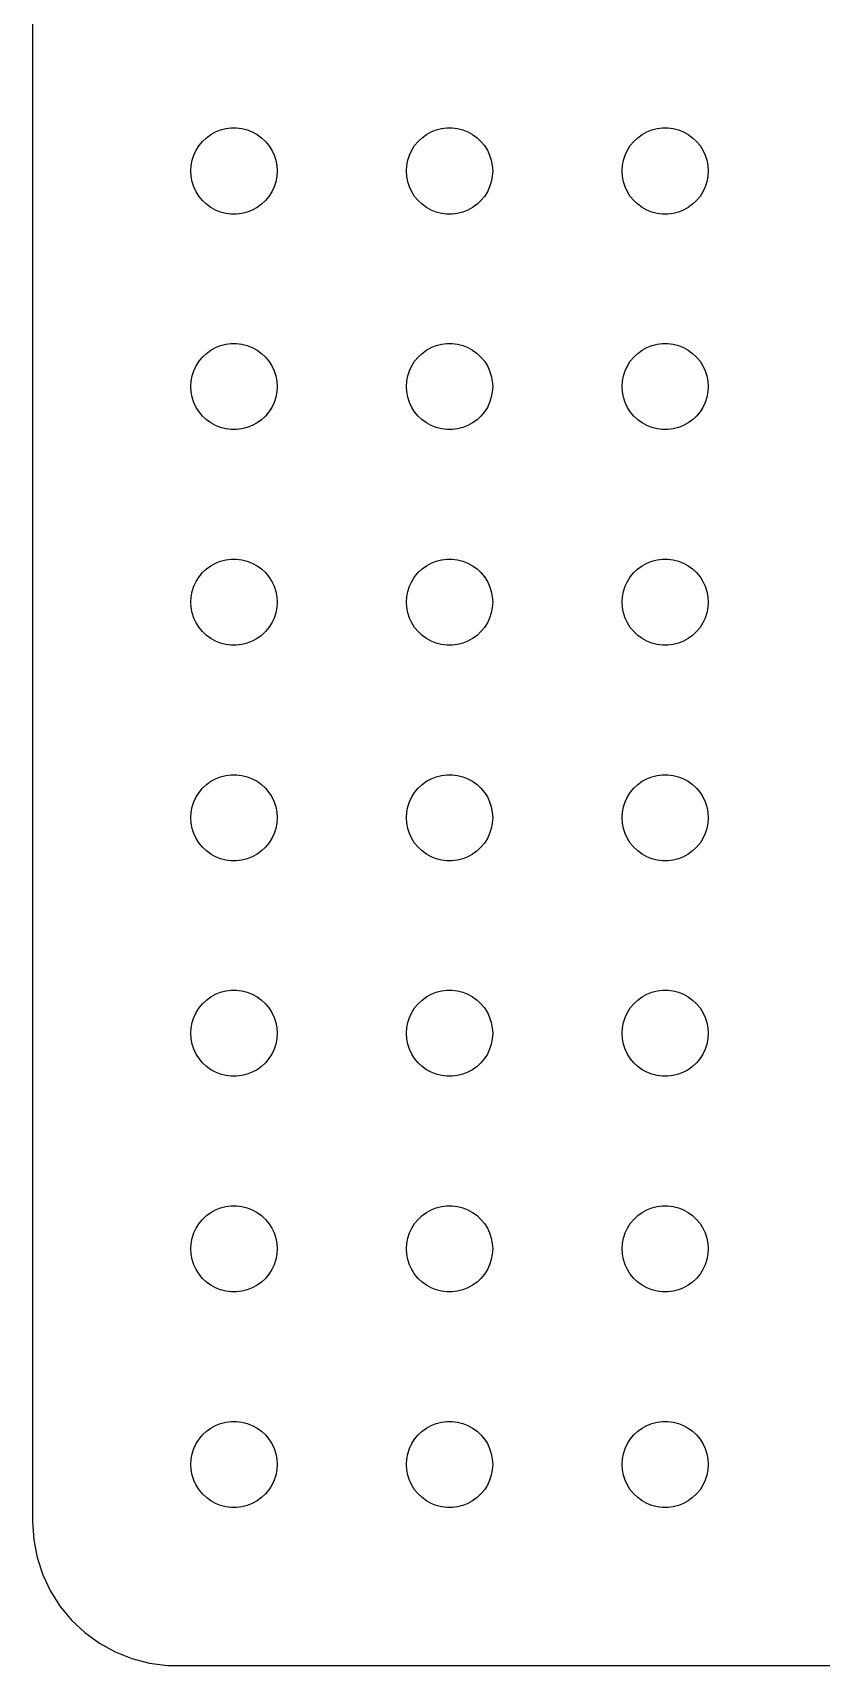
# Model space of a CAD drawing. Header units: metres. Extents: x -60 to 60, y -59 to 59.
# Drawn here: x -59.5 to -32.1, y -59.5 to -2.7 of the extents above; entities that cross this region are included whole.
import ezdxf

# ---------------------------------------------------------------- set-up
doc = ezdxf.new("R2010")
doc.units = ezdxf.units.M

msp = doc.modelspace()

# ---------------------------------------------------------------- linework, layer by layer
for p, q in [((-59.5, 54.5), (-59.5, -54.5)), ((-53.4561, -6.34422), (-53.3037, -6.23351)), ((-53.3037, -6.23351), (-53.1387, -6.14275)), ((-53.1387, -6.14275), (-52.9635, -6.07341)), ((-52.9635, -6.07341), (-52.7811, -6.02657)), ((-52.7811, -6.02657), (-52.5942, -6.00294)), ((-52.5942, -6.00294), (-52.4058, -6.00294)), ((-52.4058, -6.00294), (-52.2189, -6.02657)), ((-52.2189, -6.02657), (-52.0365, -6.07341)), ((-52.0365, -6.07341), (-51.8613, -6.14275)), ((-51.8613, -6.14275), (-51.6963, -6.23351)), ((-51.6963, -6.23351), (-51.5439, -6.34422)), ((-45.9561, -6.34422), (-45.8037, -6.23351)), ((-45.8037, -6.23351), (-45.6387, -6.14275)), ((-45.6387, -6.14275), (-45.4635, -6.07341)), ((-45.4635, -6.07341), (-45.2811, -6.02657)), ((-45.2811, -6.02657), (-45.0942, -6.00294)), ((-45.0942, -6.00294), (-44.9058, -6.00294)), ((-44.9058, -6.00294), (-44.7189, -6.02657)), ((-44.7189, -6.02657), (-44.5365, -6.07341)), ((-44.5365, -6.07341), (-44.3613, -6.14275)), ((-44.3613, -6.14275), (-44.1963, -6.23351)), ((-44.1963, -6.23351), (-44.0439, -6.34422)), ((-38.4561, -6.34422), (-38.3037, -6.23351)), ((-38.3037, -6.23351), (-38.1387, -6.14275)), ((-38.1387, -6.14275), (-37.9635, -6.07341)), ((-37.9635, -6.07341), (-37.7811, -6.02657)), ((-37.7811, -6.02657), (-37.5942, -6.00294)), ((-37.5942, -6.00294), (-37.4058, -6.00294)), ((-37.4058, -6.00294), (-37.2189, -6.02657)), ((-37.2189, -6.02657), (-37.0365, -6.07341)), ((-37.0365, -6.07341), (-36.8613, -6.14275)), ((-36.8613, -6.14275), (-36.6963, -6.23351)), ((-36.6963, -6.23351), (-36.5439, -6.34422)), ((-53.8947, -6.9478), (-53.8145, -6.77736)), ((-53.8145, -6.77736), (-53.7135, -6.61832)), ((-53.7135, -6.61832), (-53.5934, -6.47318)), ((-53.5934, -6.47318), (-53.4561, -6.34422)), ((-51.5439, -6.34422), (-51.4065, -6.47318)), ((-51.4065, -6.47318), (-51.2865, -6.61832)), ((-51.2865, -6.61832), (-51.1855, -6.77736)), ((-51.1855, -6.77736), (-51.1053, -6.9478)), ((-46.3947, -6.9478), (-46.3145, -6.77736)), ((-46.3145, -6.77736), (-46.2135, -6.61832)), ((-46.2135, -6.61832), (-46.0934, -6.47318)), ((-46.0934, -6.47318), (-45.9561, -6.34422)), ((-44.0439, -6.34422), (-43.9065, -6.47318)), ((-43.9065, -6.47318), (-43.7865, -6.61832)), ((-43.7865, -6.61832), (-43.6855, -6.77736)), ((-43.6855, -6.77736), (-43.6053, -6.9478)), ((-38.8947, -6.9478), (-38.8145, -6.77736)), ((-38.8145, -6.77736), (-38.7135, -6.61832)), ((-38.7135, -6.61832), (-38.5934, -6.47318)), ((-38.5934, -6.47318), (-38.4561, -6.34422)), ((-36.5439, -6.34422), (-36.4065, -6.47318)), ((-36.4065, -6.47318), (-36.2865, -6.61832)), ((-36.2865, -6.61832), (-36.1855, -6.77736)), ((-36.1855, -6.77736), (-36.1053, -6.9478)), ((-54, -7.5), (-53.9882, -7.312)), ((-53.9882, -7.312), (-53.9529, -7.12695)), ((-53.9529, -7.12695), (-53.8947, -6.9478)), ((-51.1053, -6.9478), (-51.0471, -7.12695)), ((-51.0471, -7.12695), (-51.0118, -7.312)), ((-51.0118, -7.312), (-51, -7.5)), ((-46.5, -7.5), (-46.4882, -7.312)), ((-46.4882, -7.312), (-46.4529, -7.12695)), ((-46.4529, -7.12695), (-46.3947, -6.9478)), ((-43.6053, -6.9478), (-43.5471, -7.12695)), ((-43.5471, -7.12695), (-43.5118, -7.312)), ((-43.5118, -7.312), (-43.5, -7.5)), ((-39, -7.5), (-38.9882, -7.312)), ((-38.9882, -7.312), (-38.9529, -7.12695)), ((-38.9529, -7.12695), (-38.8947, -6.9478)), ((-36.1053, -6.9478), (-36.0471, -7.12695)), ((-36.0471, -7.12695), (-36.0118, -7.312)), ((-36.0118, -7.312), (-36, -7.5)), ((-53.9882, -7.68799), (-54, -7.5)), ((-53.9529, -7.87303), (-53.9882, -7.68799)), ((-53.8947, -8.05219), (-53.9529, -7.87303)), ((-51.0471, -7.87303), (-51.1053, -8.05219)), ((-51.0118, -7.68799), (-51.0471, -7.87303)), ((-51, -7.5), (-51.0118, -7.68799)), ((-46.4882, -7.68799), (-46.5, -7.5)), ((-46.4529, -7.87303), (-46.4882, -7.68799)), ((-46.3947, -8.05219), (-46.4529, -7.87303)), ((-43.5471, -7.87303), (-43.6053, -8.05219)), ((-43.5118, -7.68799), (-43.5471, -7.87303)), ((-43.5, -7.5), (-43.5118, -7.68799)), ((-38.9882, -7.68799), (-39, -7.5)), ((-38.9529, -7.87303), (-38.9882, -7.68799)), ((-38.8947, -8.05219), (-38.9529, -7.87303)), ((-36.0471, -7.87303), (-36.1053, -8.05219)), ((-36.0118, -7.68799), (-36.0471, -7.87303)), ((-36, -7.5), (-36.0118, -7.68799)), ((-53.8145, -8.22263), (-53.8947, -8.05219)), ((-53.7135, -8.38167), (-53.8145, -8.22263)), ((-53.5934, -8.52681), (-53.7135, -8.38167)), ((-51.2865, -8.38167), (-51.4065, -8.52681)), ((-51.1855, -8.22263), (-51.2865, -8.38167)), ((-51.1053, -8.05219), (-51.1855, -8.22263)), ((-46.3145, -8.22263), (-46.3947, -8.05219)), ((-46.2135, -8.38167), (-46.3145, -8.22263)), ((-46.0934, -8.52681), (-46.2135, -8.38167)), ((-43.7865, -8.38167), (-43.9065, -8.52681)), ((-43.6855, -8.22263), (-43.7865, -8.38167)), ((-43.6053, -8.05219), (-43.6855, -8.22263)), ((-38.8145, -8.22263), (-38.8947, -8.05219)), ((-38.7135, -8.38167), (-38.8145, -8.22263)), ((-38.5934, -8.52681), (-38.7135, -8.38167)), ((-36.2865, -8.38167), (-36.4065, -8.52681)), ((-36.1855, -8.22263), (-36.2865, -8.38167)), ((-36.1053, -8.05219), (-36.1855, -8.22263)), ((-53.4561, -8.65576), (-53.5934, -8.52681)), ((-53.3037, -8.76648), (-53.4561, -8.65576)), ((-53.1387, -8.85724), (-53.3037, -8.76648)), ((-52.9635, -8.92657), (-53.1387, -8.85724)), ((-52.7811, -8.97342), (-52.9635, -8.92657)), ((-52.5942, -8.99704), (-52.7811, -8.97342)), ((-52.4058, -8.99704), (-52.5942, -8.99704)), ((-52.2189, -8.97342), (-52.4058, -8.99704)), ((-52.0365, -8.92657), (-52.2189, -8.97342)), ((-51.8613, -8.85724), (-52.0365, -8.92657)), ((-51.6963, -8.76648), (-51.8613, -8.85724)), ((-51.5439, -8.65576), (-51.6963, -8.76648)), ((-51.4065, -8.52681), (-51.5439, -8.65576)), ((-45.9561, -8.65576), (-46.0934, -8.52681)), ((-45.8037, -8.76648), (-45.9561, -8.65576)), ((-45.6387, -8.85724), (-45.8037, -8.76648)), ((-45.4635, -8.92657), (-45.6387, -8.85724)), ((-45.2811, -8.97342), (-45.4635, -8.92657)), ((-45.0942, -8.99704), (-45.2811, -8.97342)), ((-44.9058, -8.99704), (-45.0942, -8.99704)), ((-44.7189, -8.97342), (-44.9058, -8.99704)), ((-44.5365, -8.92657), (-44.7189, -8.97342)), ((-44.3613, -8.85724), (-44.5365, -8.92657)), ((-44.1963, -8.76648), (-44.3613, -8.85724)), ((-44.0439, -8.65576), (-44.1963, -8.76648)), ((-43.9065, -8.52681), (-44.0439, -8.65576)), ((-38.4561, -8.65576), (-38.5934, -8.52681)), ((-38.3037, -8.76648), (-38.4561, -8.65576)), ((-38.1387, -8.85724), (-38.3037, -8.76648)), ((-37.9635, -8.92657), (-38.1387, -8.85724)), ((-37.7811, -8.97342), (-37.9635, -8.92657)), ((-37.5942, -8.99704), (-37.7811, -8.97342)), ((-37.4058, -8.99704), (-37.5942, -8.99704)), ((-37.2189, -8.97342), (-37.4058, -8.99704)), ((-37.0365, -8.92657), (-37.2189, -8.97342)), ((-36.8613, -8.85724), (-37.0365, -8.92657)), ((-36.6963, -8.76648), (-36.8613, -8.85724)), ((-36.5439, -8.65576), (-36.6963, -8.76648)), ((-36.4065, -8.52681), (-36.5439, -8.65576)), ((-53.1387, -13.6427), (-52.9635, -13.5734)), ((-52.9635, -13.5734), (-52.7811, -13.5266)), ((-52.7811, -13.5266), (-52.5942, -13.5029)), ((-52.5942, -13.5029), (-52.4058, -13.5029)), ((-52.4058, -13.5029), (-52.2189, -13.5266)), ((-52.2189, -13.5266), (-52.0365, -13.5734)), ((-52.0365, -13.5734), (-51.8613, -13.6427)), ((-45.6387, -13.6427), (-45.4635, -13.5734)), ((-45.4635, -13.5734), (-45.2811, -13.5266)), ((-45.2811, -13.5266), (-45.0942, -13.5029)), ((-45.0942, -13.5029), (-44.9058, -13.5029)), ((-44.9058, -13.5029), (-44.7189, -13.5266)), ((-44.7189, -13.5266), (-44.5365, -13.5734)), ((-44.5365, -13.5734), (-44.3613, -13.6427)), ((-38.1387, -13.6427), (-37.9635, -13.5734)), ((-37.9635, -13.5734), (-37.7811, -13.5266)), ((-37.7811, -13.5266), (-37.5942, -13.5029)), ((-37.5942, -13.5029), (-37.4058, -13.5029)), ((-37.4058, -13.5029), (-37.2189, -13.5266)), ((-37.2189, -13.5266), (-37.0365, -13.5734)), ((-37.0365, -13.5734), (-36.8613, -13.6427)), ((-53.8145, -14.2774), (-53.7135, -14.1183)), ((-53.7135, -14.1183), (-53.5934, -13.9732)), ((-53.5934, -13.9732), (-53.4561, -13.8442)), ((-53.4561, -13.8442), (-53.3037, -13.7335)), ((-53.3037, -13.7335), (-53.1387, -13.6427)), ((-51.8613, -13.6427), (-51.6963, -13.7335)), ((-51.6963, -13.7335), (-51.5439, -13.8442)), ((-51.5439, -13.8442), (-51.4065, -13.9732)), ((-51.4065, -13.9732), (-51.2865, -14.1183)), ((-51.2865, -14.1183), (-51.1855, -14.2774)), ((-46.3145, -14.2774), (-46.2135, -14.1183)), ((-46.2135, -14.1183), (-46.0934, -13.9732)), ((-46.0934, -13.9732), (-45.9561, -13.8442)), ((-45.9561, -13.8442), (-45.8037, -13.7335)), ((-45.8037, -13.7335), (-45.6387, -13.6427)), ((-44.3613, -13.6427), (-44.1963, -13.7335)), ((-44.1963, -13.7335), (-44.0439, -13.8442)), ((-44.0439, -13.8442), (-43.9065, -13.9732)), ((-43.9065, -13.9732), (-43.7865, -14.1183)), ((-43.7865, -14.1183), (-43.6855, -14.2774)), ((-38.8145, -14.2774), (-38.7135, -14.1183)), ((-38.7135, -14.1183), (-38.5934, -13.9732)), ((-38.5934, -13.9732), (-38.4561, -13.8442)), ((-38.4561, -13.8442), (-38.3037, -13.7335)), ((-38.3037, -13.7335), (-38.1387, -13.6427)), ((-36.8613, -13.6427), (-36.6963, -13.7335)), ((-36.6963, -13.7335), (-36.5439, -13.8442)), ((-36.5439, -13.8442), (-36.4065, -13.9732)), ((-36.4065, -13.9732), (-36.2865, -14.1183)), ((-36.2865, -14.1183), (-36.1855, -14.2774)), ((-53.9882, -14.812), (-53.9529, -14.627)), ((-53.9529, -14.627), (-53.8947, -14.4478)), ((-53.8947, -14.4478), (-53.8145, -14.2774)), ((-51.1855, -14.2774), (-51.1053, -14.4478)), ((-51.1053, -14.4478), (-51.0471, -14.627)), ((-51.0471, -14.627), (-51.0118, -14.812)), ((-46.4882, -14.812), (-46.4529, -14.627)), ((-46.4529, -14.627), (-46.3947, -14.4478)), ((-46.3947, -14.4478), (-46.3145, -14.2774)), ((-43.6855, -14.2774), (-43.6053, -14.4478)), ((-43.6053, -14.4478), (-43.5471, -14.627)), ((-43.5471, -14.627), (-43.5118, -14.812)), ((-38.9882, -14.812), (-38.9529, -14.627)), ((-38.9529, -14.627), (-38.8947, -14.4478)), ((-38.8947, -14.4478), (-38.8145, -14.2774)), ((-36.1855, -14.2774), (-36.1053, -14.4478)), ((-36.1053, -14.4478), (-36.0471, -14.627)), ((-36.0471, -14.627), (-36.0118, -14.812)), ((-54, -15), (-53.9882, -14.812)), ((-53.9882, -15.188), (-54, -15)), ((-53.9529, -15.373), (-53.9882, -15.188)), ((-51.0118, -15.188), (-51.0471, -15.373)), ((-51.0118, -14.812), (-51, -15)), ((-51, -15), (-51.0118, -15.188)), ((-46.5, -15), (-46.4882, -14.812)), ((-46.4882, -15.188), (-46.5, -15)), ((-46.4529, -15.373), (-46.4882, -15.188)), ((-43.5118, -15.188), (-43.5471, -15.373)), ((-43.5118, -14.812), (-43.5, -15)), ((-43.5, -15), (-43.5118, -15.188)), ((-39, -15), (-38.9882, -14.812)), ((-38.9882, -15.188), (-39, -15)), ((-38.9529, -15.373), (-38.9882, -15.188)), ((-36.0118, -15.188), (-36.0471, -15.373)), ((-36.0118, -14.812), (-36, -15)), ((-36, -15), (-36.0118, -15.188)), ((-53.8947, -15.5522), (-53.9529, -15.373)), ((-53.8145, -15.7226), (-53.8947, -15.5522)), ((-53.7135, -15.8817), (-53.8145, -15.7226)), ((-53.5934, -16.0268), (-53.7135, -15.8817)), ((-51.2865, -15.8817), (-51.4065, -16.0268)), ((-51.1855, -15.7226), (-51.2865, -15.8817)), ((-51.1053, -15.5522), (-51.1855, -15.7226)), ((-51.0471, -15.373), (-51.1053, -15.5522)), ((-46.3947, -15.5522), (-46.4529, -15.373)), ((-46.3145, -15.7226), (-46.3947, -15.5522)), ((-46.2135, -15.8817), (-46.3145, -15.7226)), ((-46.0934, -16.0268), (-46.2135, -15.8817)), ((-43.7865, -15.8817), (-43.9065, -16.0268)), ((-43.6855, -15.7226), (-43.7865, -15.8817)), ((-43.6053, -15.5522), (-43.6855, -15.7226)), ((-43.5471, -15.373), (-43.6053, -15.5522)), ((-38.8947, -15.5522), (-38.9529, -15.373)), ((-38.8145, -15.7226), (-38.8947, -15.5522)), ((-38.7135, -15.8817), (-38.8145, -15.7226)), ((-38.5934, -16.0268), (-38.7135, -15.8817)), ((-36.2865, -15.8817), (-36.4065, -16.0268)), ((-36.1855, -15.7226), (-36.2865, -15.8817)), ((-36.1053, -15.5522), (-36.1855, -15.7226)), ((-36.0471, -15.373), (-36.1053, -15.5522)), ((-53.4561, -16.1558), (-53.5934, -16.0268)), ((-53.3037, -16.2665), (-53.4561, -16.1558)), ((-53.1387, -16.3572), (-53.3037, -16.2665)), ((-52.9635, -16.4266), (-53.1387, -16.3572)), ((-52.7811, -16.4734), (-52.9635, -16.4266)), ((-52.0365, -16.4266), (-52.2189, -16.4734)), ((-51.8613, -16.3572), (-52.0365, -16.4266)), ((-51.6963, -16.2665), (-51.8613, -16.3572)), ((-51.5439, -16.1558), (-51.6963, -16.2665)), ((-51.4065, -16.0268), (-51.5439, -16.1558)), ((-45.9561, -16.1558), (-46.0934, -16.0268)), ((-45.8037, -16.2665), (-45.9561, -16.1558)), ((-45.6387, -16.3572), (-45.8037, -16.2665)), ((-45.4635, -16.4266), (-45.6387, -16.3572)), ((-45.2811, -16.4734), (-45.4635, -16.4266)), ((-44.5365, -16.4266), (-44.7189, -16.4734)), ((-44.3613, -16.3572), (-44.5365, -16.4266)), ((-44.1963, -16.2665), (-44.3613, -16.3572)), ((-44.0439, -16.1558), (-44.1963, -16.2665)), ((-43.9065, -16.0268), (-44.0439, -16.1558)), ((-38.4561, -16.1558), (-38.5934, -16.0268)), ((-38.3037, -16.2665), (-38.4561, -16.1558)), ((-38.1387, -16.3572), (-38.3037, -16.2665)), ((-37.9635, -16.4266), (-38.1387, -16.3572)), ((-37.7811, -16.4734), (-37.9635, -16.4266)), ((-37.0365, -16.4266), (-37.2189, -16.4734)), ((-36.8613, -16.3572), (-37.0365, -16.4266)), ((-36.6963, -16.2665), (-36.8613, -16.3572)), ((-36.5439, -16.1558), (-36.6963, -16.2665)), ((-36.4065, -16.0268), (-36.5439, -16.1558)), ((-52.5942, -16.497), (-52.7811, -16.4734)), ((-52.4058, -16.497), (-52.5942, -16.497)), ((-52.2189, -16.4734), (-52.4058, -16.497)), ((-45.0942, -16.497), (-45.2811, -16.4734)), ((-44.9058, -16.497), (-45.0942, -16.497)), ((-44.7189, -16.4734), (-44.9058, -16.497)), ((-37.5942, -16.497), (-37.7811, -16.4734)), ((-37.4058, -16.497), (-37.5942, -16.497)), ((-37.2189, -16.4734), (-37.4058, -16.497)), ((-52.7811, -21.0266), (-52.5942, -21.003)), ((-52.5942, -21.003), (-52.4058, -21.003)), ((-52.4058, -21.003), (-52.2189, -21.0266)), ((-45.2811, -21.0266), (-45.0942, -21.003)), ((-45.0942, -21.003), (-44.9058, -21.003)), ((-44.9058, -21.003), (-44.7189, -21.0266)), ((-37.7811, -21.0266), (-37.5942, -21.003)), ((-37.5942, -21.003), (-37.4058, -21.003)), ((-37.4058, -21.003), (-37.2189, -21.0266)), ((-53.7135, -21.6183), (-53.5934, -21.4732)), ((-53.5934, -21.4732), (-53.4561, -21.3442)), ((-53.4561, -21.3442), (-53.3037, -21.2335)), ((-53.3037, -21.2335), (-53.1387, -21.1427)), ((-53.1387, -21.1427), (-52.9635, -21.0734)), ((-52.9635, -21.0734), (-52.7811, -21.0266)), ((-52.2189, -21.0266), (-52.0365, -21.0734)), ((-52.0365, -21.0734), (-51.8613, -21.1427)), ((-51.8613, -21.1427), (-51.6963, -21.2335)), ((-51.6963, -21.2335), (-51.5439, -21.3442)), ((-51.5439, -21.3442), (-51.4065, -21.4732)), ((-51.4065, -21.4732), (-51.2865, -21.6183)), ((-46.2135, -21.6183), (-46.0934, -21.4732)), ((-46.0934, -21.4732), (-45.9561, -21.3442)), ((-45.9561, -21.3442), (-45.8037, -21.2335)), ((-45.8037, -21.2335), (-45.6387, -21.1427)), ((-45.6387, -21.1427), (-45.4635, -21.0734)), ((-45.4635, -21.0734), (-45.2811, -21.0266)), ((-44.7189, -21.0266), (-44.5365, -21.0734)), ((-44.5365, -21.0734), (-44.3613, -21.1427)), ((-44.3613, -21.1427), (-44.1963, -21.2335)), ((-44.1963, -21.2335), (-44.0439, -21.3442)), ((-44.0439, -21.3442), (-43.9065, -21.4732)), ((-43.9065, -21.4732), (-43.7865, -21.6183)), ((-38.7135, -21.6183), (-38.5934, -21.4732)), ((-38.5934, -21.4732), (-38.4561, -21.3442)), ((-38.4561, -21.3442), (-38.3037, -21.2335)), ((-38.3037, -21.2335), (-38.1387, -21.1427)), ((-38.1387, -21.1427), (-37.9635, -21.0734)), ((-37.9635, -21.0734), (-37.7811, -21.0266)), ((-37.2189, -21.0266), (-37.0365, -21.0734)), ((-37.0365, -21.0734), (-36.8613, -21.1427)), ((-36.8613, -21.1427), (-36.6963, -21.2335)), ((-36.6963, -21.2335), (-36.5439, -21.3442)), ((-36.5439, -21.3442), (-36.4065, -21.4732)), ((-36.4065, -21.4732), (-36.2865, -21.6183)), ((-53.9882, -22.312), (-53.9529, -22.127)), ((-53.9529, -22.127), (-53.8947, -21.9478)), ((-53.8947, -21.9478), (-53.8145, -21.7774)), ((-53.8145, -21.7774), (-53.7135, -21.6183)), ((-51.2865, -21.6183), (-51.1855, -21.7774)), ((-51.1855, -21.7774), (-51.1053, -21.9478)), ((-51.1053, -21.9478), (-51.0471, -22.127)), ((-51.0471, -22.127), (-51.0118, -22.312)), ((-46.4882, -22.312), (-46.4529, -22.127)), ((-46.4529, -22.127), (-46.3947, -21.9478)), ((-46.3947, -21.9478), (-46.3145, -21.7774)), ((-46.3145, -21.7774), (-46.2135, -21.6183)), ((-43.7865, -21.6183), (-43.6855, -21.7774)), ((-43.6855, -21.7774), (-43.6053, -21.9478)), ((-43.6053, -21.9478), (-43.5471, -22.127)), ((-43.5471, -22.127), (-43.5118, -22.312)), ((-38.9882, -22.312), (-38.9529, -22.127)), ((-38.9529, -22.127), (-38.8947, -21.9478)), ((-38.8947, -21.9478), (-38.8145, -21.7774)), ((-38.8145, -21.7774), (-38.7135, -21.6183)), ((-36.2865, -21.6183), (-36.1855, -21.7774)), ((-36.1855, -21.7774), (-36.1053, -21.9478)), ((-36.1053, -21.9478), (-36.0471, -22.127)), ((-36.0471, -22.127), (-36.0118, -22.312)), ((-54, -22.5), (-53.9882, -22.312)), ((-53.9882, -22.688), (-54, -22.5)), ((-53.9529, -22.873), (-53.9882, -22.688)), ((-51.0118, -22.688), (-51.0471, -22.873)), ((-51.0118, -22.312), (-51, -22.5)), ((-51, -22.5), (-51.0118, -22.688)), ((-46.5, -22.5), (-46.4882, -22.312)), ((-46.4882, -22.688), (-46.5, -22.5)), ((-46.4529, -22.873), (-46.4882, -22.688)), ((-43.5118, -22.688), (-43.5471, -22.873)), ((-43.5118, -22.312), (-43.5, -22.5)), ((-43.5, -22.5), (-43.5118, -22.688)), ((-39, -22.5), (-38.9882, -22.312)), ((-38.9882, -22.688), (-39, -22.5)), ((-38.9529, -22.873), (-38.9882, -22.688)), ((-36.0118, -22.688), (-36.0471, -22.873)), ((-36.0118, -22.312), (-36, -22.5)), ((-36, -22.5), (-36.0118, -22.688)), ((-53.8947, -23.0522), (-53.9529, -22.873)), ((-53.8145, -23.2226), (-53.8947, -23.0522)), ((-53.7135, -23.3817), (-53.8145, -23.2226)), ((-51.1855, -23.2226), (-51.2865, -23.3817)), ((-51.1053, -23.0522), (-51.1855, -23.2226)), ((-51.0471, -22.873), (-51.1053, -23.0522)), ((-46.3947, -23.0522), (-46.4529, -22.873)), ((-46.3145, -23.2226), (-46.3947, -23.0522)), ((-46.2135, -23.3817), (-46.3145, -23.2226)), ((-43.6855, -23.2226), (-43.7865, -23.3817)), ((-43.6053, -23.0522), (-43.6855, -23.2226)), ((-43.5471, -22.873), (-43.6053, -23.0522)), ((-38.8947, -23.0522), (-38.9529, -22.873)), ((-38.8145, -23.2226), (-38.8947, -23.0522)), ((-38.7135, -23.3817), (-38.8145, -23.2226)), ((-36.1855, -23.2226), (-36.2865, -23.3817)), ((-36.1053, -23.0522), (-36.1855, -23.2226)), ((-36.0471, -22.873), (-36.1053, -23.0522)), ((-53.5934, -23.5268), (-53.7135, -23.3817)), ((-53.4561, -23.6558), (-53.5934, -23.5268)), ((-53.3037, -23.7665), (-53.4561, -23.6558)), ((-53.1387, -23.8572), (-53.3037, -23.7665)), ((-52.9635, -23.9266), (-53.1387, -23.8572)), ((-51.8613, -23.8572), (-52.0365, -23.9266)), ((-51.6963, -23.7665), (-51.8613, -23.8572)), ((-51.5439, -23.6558), (-51.6963, -23.7665)), ((-51.4065, -23.5268), (-51.5439, -23.6558)), ((-51.2865, -23.3817), (-51.4065, -23.5268)), ((-46.0934, -23.5268), (-46.2135, -23.3817)), ((-45.9561, -23.6558), (-46.0934, -23.5268)), ((-45.8037, -23.7665), (-45.9561, -23.6558)), ((-45.6387, -23.8572), (-45.8037, -23.7665)), ((-45.4635, -23.9266), (-45.6387, -23.8572)), ((-44.3613, -23.8572), (-44.5365, -23.9266)), ((-44.1963, -23.7665), (-44.3613, -23.8572)), ((-44.0439, -23.6558), (-44.1963, -23.7665)), ((-43.9065, -23.5268), (-44.0439, -23.6558)), ((-43.7865, -23.3817), (-43.9065, -23.5268)), ((-38.5934, -23.5268), (-38.7135, -23.3817)), ((-38.4561, -23.6558), (-38.5934, -23.5268)), ((-38.3037, -23.7665), (-38.4561, -23.6558)), ((-38.1387, -23.8572), (-38.3037, -23.7665)), ((-37.9635, -23.9266), (-38.1387, -23.8572)), ((-36.8613, -23.8572), (-37.0365, -23.9266)), ((-36.6963, -23.7665), (-36.8613, -23.8572)), ((-36.5439, -23.6558), (-36.6963, -23.7665)), ((-36.4065, -23.5268), (-36.5439, -23.6558)), ((-36.2865, -23.3817), (-36.4065, -23.5268)), ((-52.7811, -23.9734), (-52.9635, -23.9266)), ((-52.5942, -23.997), (-52.7811, -23.9734)), ((-52.4058, -23.997), (-52.5942, -23.997)), ((-52.2189, -23.9734), (-52.4058, -23.997)), ((-52.0365, -23.9266), (-52.2189, -23.9734)), ((-45.2811, -23.9734), (-45.4635, -23.9266)), ((-45.0942, -23.997), (-45.2811, -23.9734)), ((-44.9058, -23.997), (-45.0942, -23.997)), ((-44.7189, -23.9734), (-44.9058, -23.997)), ((-44.5365, -23.9266), (-44.7189, -23.9734)), ((-37.7811, -23.9734), (-37.9635, -23.9266)), ((-37.5942, -23.997), (-37.7811, -23.9734)), ((-37.4058, -23.997), (-37.5942, -23.997)), ((-37.2189, -23.9734), (-37.4058, -23.997)), ((-37.0365, -23.9266), (-37.2189, -23.9734)), ((-53.5934, -28.9732), (-53.4561, -28.8442)), ((-53.4561, -28.8442), (-53.3037, -28.7335)), ((-53.3037, -28.7335), (-53.1387, -28.6427)), ((-53.1387, -28.6427), (-52.9635, -28.5734)), ((-52.9635, -28.5734), (-52.7811, -28.5266)), ((-52.7811, -28.5266), (-52.5942, -28.503)), ((-52.5942, -28.503), (-52.4058, -28.503)), ((-52.4058, -28.503), (-52.2189, -28.5266)), ((-52.2189, -28.5266), (-52.0365, -28.5734)), ((-52.0365, -28.5734), (-51.8613, -28.6427)), ((-51.8613, -28.6427), (-51.6963, -28.7335)), ((-51.6963, -28.7335), (-51.5439, -28.8442)), ((-51.5439, -28.8442), (-51.4065, -28.9732)), ((-46.0934, -28.9732), (-45.9561, -28.8442)), ((-45.9561, -28.8442), (-45.8037, -28.7335)), ((-45.8037, -28.7335), (-45.6387, -28.6427)), ((-45.6387, -28.6427), (-45.4635, -28.5734)), ((-45.4635, -28.5734), (-45.2811, -28.5266)), ((-45.2811, -28.5266), (-45.0942, -28.503)), ((-45.0942, -28.503), (-44.9058, -28.503)), ((-44.9058, -28.503), (-44.7189, -28.5266)), ((-44.7189, -28.5266), (-44.5365, -28.5734)), ((-44.5365, -28.5734), (-44.3613, -28.6427)), ((-44.3613, -28.6427), (-44.1963, -28.7335)), ((-44.1963, -28.7335), (-44.0439, -28.8442)), ((-44.0439, -28.8442), (-43.9065, -28.9732)), ((-38.5934, -28.9732), (-38.4561, -28.8442)), ((-38.4561, -28.8442), (-38.3037, -28.7335)), ((-38.3037, -28.7335), (-38.1387, -28.6427)), ((-38.1387, -28.6427), (-37.9635, -28.5734)), ((-37.9635, -28.5734), (-37.7811, -28.5266)), ((-37.7811, -28.5266), (-37.5942, -28.503)), ((-37.5942, -28.503), (-37.4058, -28.503)), ((-37.4058, -28.503), (-37.2189, -28.5266)), ((-37.2189, -28.5266), (-37.0365, -28.5734)), ((-37.0365, -28.5734), (-36.8613, -28.6427)), ((-36.8613, -28.6427), (-36.6963, -28.7335)), ((-36.6963, -28.7335), (-36.5439, -28.8442)), ((-36.5439, -28.8442), (-36.4065, -28.9732)), ((-53.9529, -29.627), (-53.8947, -29.4478)), ((-53.8947, -29.4478), (-53.8145, -29.2774)), ((-53.8145, -29.2774), (-53.7135, -29.1183)), ((-53.7135, -29.1183), (-53.5934, -28.9732)), ((-51.4065, -28.9732), (-51.2865, -29.1183)), ((-51.2865, -29.1183), (-51.1855, -29.2774)), ((-51.1855, -29.2774), (-51.1053, -29.4478)), ((-51.1053, -29.4478), (-51.0471, -29.627)), ((-46.4529, -29.627), (-46.3947, -29.4478)), ((-46.3947, -29.4478), (-46.3145, -29.2774)), ((-46.3145, -29.2774), (-46.2135, -29.1183)), ((-46.2135, -29.1183), (-46.0934, -28.9732)), ((-43.9065, -28.9732), (-43.7865, -29.1183)), ((-43.7865, -29.1183), (-43.6855, -29.2774)), ((-43.6855, -29.2774), (-43.6053, -29.4478)), ((-43.6053, -29.4478), (-43.5471, -29.627)), ((-38.9529, -29.627), (-38.8947, -29.4478)), ((-38.8947, -29.4478), (-38.8145, -29.2774)), ((-38.8145, -29.2774), (-38.7135, -29.1183)), ((-38.7135, -29.1183), (-38.5934, -28.9732)), ((-36.4065, -28.9732), (-36.2865, -29.1183)), ((-36.2865, -29.1183), (-36.1855, -29.2774)), ((-36.1855, -29.2774), (-36.1053, -29.4478)), ((-36.1053, -29.4478), (-36.0471, -29.627)), ((-54, -30), (-53.9882, -29.812)), ((-53.9882, -30.188), (-54, -30)), ((-53.9882, -29.812), (-53.9529, -29.627)), ((-51.0471, -29.627), (-51.0118, -29.812)), ((-51.0118, -29.812), (-51, -30)), ((-51, -30), (-51.0118, -30.188)), ((-46.5, -30), (-46.4882, -29.812)), ((-46.4882, -30.188), (-46.5, -30)), ((-46.4882, -29.812), (-46.4529, -29.627)), ((-43.5471, -29.627), (-43.5118, -29.812)), ((-43.5118, -29.812), (-43.5, -30)), ((-43.5, -30), (-43.5118, -30.188)), ((-39, -30), (-38.9882, -29.812)), ((-38.9882, -30.188), (-39, -30)), ((-38.9882, -29.812), (-38.9529, -29.627)), ((-36.0471, -29.627), (-36.0118, -29.812)), ((-36.0118, -29.812), (-36, -30)), ((-36, -30), (-36.0118, -30.188)), ((-53.9529, -30.373), (-53.9882, -30.188)), ((-53.8947, -30.5522), (-53.9529, -30.373)), ((-53.8145, -30.7226), (-53.8947, -30.5522)), ((-51.1053, -30.5522), (-51.1855, -30.7226)), ((-51.0471, -30.373), (-51.1053, -30.5522)), ((-51.0118, -30.188), (-51.0471, -30.373)), ((-46.4529, -30.373), (-46.4882, -30.188)), ((-46.3947, -30.5522), (-46.4529, -30.373)), ((-46.3145, -30.7226), (-46.3947, -30.5522)), ((-43.6053, -30.5522), (-43.6855, -30.7226)), ((-43.5471, -30.373), (-43.6053, -30.5522)), ((-43.5118, -30.188), (-43.5471, -30.373)), ((-38.9529, -30.373), (-38.9882, -30.188)), ((-38.8947, -30.5522), (-38.9529, -30.373)), ((-38.8145, -30.7226), (-38.8947, -30.5522)), ((-36.1053, -30.5522), (-36.1855, -30.7226)), ((-36.0471, -30.373), (-36.1053, -30.5522)), ((-36.0118, -30.188), (-36.0471, -30.373)), ((-53.7135, -30.8817), (-53.8145, -30.7226)), ((-53.5934, -31.0268), (-53.7135, -30.8817)), ((-53.4561, -31.1558), (-53.5934, -31.0268)), ((-53.3037, -31.2665), (-53.4561, -31.1558)), ((-51.5439, -31.1558), (-51.6963, -31.2665)), ((-51.4065, -31.0268), (-51.5439, -31.1558)), ((-51.2865, -30.8817), (-51.4065, -31.0268)), ((-51.1855, -30.7226), (-51.2865, -30.8817)), ((-46.2135, -30.8817), (-46.3145, -30.7226)), ((-46.0934, -31.0268), (-46.2135, -30.8817)), ((-45.9561, -31.1558), (-46.0934, -31.0268)), ((-45.8037, -31.2665), (-45.9561, -31.1558)), ((-44.0439, -31.1558), (-44.1963, -31.2665)), ((-43.9065, -31.0268), (-44.0439, -31.1558)), ((-43.7865, -30.8817), (-43.9065, -31.0268)), ((-43.6855, -30.7226), (-43.7865, -30.8817)), ((-38.7135, -30.8817), (-38.8145, -30.7226)), ((-38.5934, -31.0268), (-38.7135, -30.8817)), ((-38.4561, -31.1558), (-38.5934, -31.0268)), ((-38.3037, -31.2665), (-38.4561, -31.1558)), ((-36.5439, -31.1558), (-36.6963, -31.2665)), ((-36.4065, -31.0268), (-36.5439, -31.1558)), ((-36.2865, -30.8817), (-36.4065, -31.0268)), ((-36.1855, -30.7226), (-36.2865, -30.8817)), ((-53.1387, -31.3572), (-53.3037, -31.2665)), ((-52.9635, -31.4266), (-53.1387, -31.3572)), ((-52.7811, -31.4734), (-52.9635, -31.4266)), ((-52.5942, -31.497), (-52.7811, -31.4734)), ((-52.4058, -31.497), (-52.5942, -31.497)), ((-52.2189, -31.4734), (-52.4058, -31.497)), ((-52.0365, -31.4266), (-52.2189, -31.4734)), ((-51.8613, -31.3572), (-52.0365, -31.4266)), ((-51.6963, -31.2665), (-51.8613, -31.3572)), ((-45.6387, -31.3572), (-45.8037, -31.2665)), ((-45.4635, -31.4266), (-45.6387, -31.3572)), ((-45.2811, -31.4734), (-45.4635, -31.4266)), ((-45.0942, -31.497), (-45.2811, -31.4734)), ((-44.9058, -31.497), (-45.0942, -31.497)), ((-44.7189, -31.4734), (-44.9058, -31.497)), ((-44.5365, -31.4266), (-44.7189, -31.4734)), ((-44.3613, -31.3572), (-44.5365, -31.4266)), ((-44.1963, -31.2665), (-44.3613, -31.3572)), ((-38.1387, -31.3572), (-38.3037, -31.2665)), ((-37.9635, -31.4266), (-38.1387, -31.3572)), ((-37.7811, -31.4734), (-37.9635, -31.4266)), ((-37.5942, -31.497), (-37.7811, -31.4734)), ((-37.4058, -31.497), (-37.5942, -31.497)), ((-37.2189, -31.4734), (-37.4058, -31.497)), ((-37.0365, -31.4266), (-37.2189, -31.4734)), ((-36.8613, -31.3572), (-37.0365, -31.4266)), ((-36.6963, -31.2665), (-36.8613, -31.3572)), ((-53.5934, -36.4732), (-53.4561, -36.3442)), ((-53.4561, -36.3442), (-53.3037, -36.2335)), ((-53.3037, -36.2335), (-53.1387, -36.1428)), ((-53.1387, -36.1428), (-52.9635, -36.0734)), ((-52.9635, -36.0734), (-52.7811, -36.0266)), ((-52.7811, -36.0266), (-52.5942, -36.003)), ((-52.5942, -36.003), (-52.4058, -36.003)), ((-52.4058, -36.003), (-52.2189, -36.0266)), ((-52.2189, -36.0266), (-52.0365, -36.0734)), ((-52.0365, -36.0734), (-51.8613, -36.1428)), ((-51.8613, -36.1428), (-51.6963, -36.2335)), ((-51.6963, -36.2335), (-51.5439, -36.3442)), ((-51.5439, -36.3442), (-51.4065, -36.4732)), ((-46.0934, -36.4732), (-45.9561, -36.3442)), ((-45.9561, -36.3442), (-45.8037, -36.2335)), ((-45.8037, -36.2335), (-45.6387, -36.1428)), ((-45.6387, -36.1428), (-45.4635, -36.0734)), ((-45.4635, -36.0734), (-45.2811, -36.0266)), ((-45.2811, -36.0266), (-45.0942, -36.003)), ((-45.0942, -36.003), (-44.9058, -36.003)), ((-44.9058, -36.003), (-44.7189, -36.0266)), ((-44.7189, -36.0266), (-44.5365, -36.0734)), ((-44.5365, -36.0734), (-44.3613, -36.1428)), ((-44.3613, -36.1428), (-44.1963, -36.2335)), ((-44.1963, -36.2335), (-44.0439, -36.3442)), ((-44.0439, -36.3442), (-43.9065, -36.4732)), ((-38.5934, -36.4732), (-38.4561, -36.3442)), ((-38.4561, -36.3442), (-38.3037, -36.2335)), ((-38.3037, -36.2335), (-38.1387, -36.1428)), ((-38.1387, -36.1428), (-37.9635, -36.0734)), ((-37.9635, -36.0734), (-37.7811, -36.0266)), ((-37.7811, -36.0266), (-37.5942, -36.003)), ((-37.5942, -36.003), (-37.4058, -36.003)), ((-37.4058, -36.003), (-37.2189, -36.0266)), ((-37.2189, -36.0266), (-37.0365, -36.0734)), ((-37.0365, -36.0734), (-36.8613, -36.1428)), ((-36.8613, -36.1428), (-36.6963, -36.2335)), ((-36.6963, -36.2335), (-36.5439, -36.3442)), ((-36.5439, -36.3442), (-36.4065, -36.4732)), ((-53.8947, -36.9478), (-53.8145, -36.7774)), ((-53.8145, -36.7774), (-53.7135, -36.6183)), ((-53.7135, -36.6183), (-53.5934, -36.4732)), ((-51.4065, -36.4732), (-51.2865, -36.6183)), ((-51.2865, -36.6183), (-51.1855, -36.7774)), ((-51.1855, -36.7774), (-51.1053, -36.9478)), ((-46.3947, -36.9478), (-46.3145, -36.7774)), ((-46.3145, -36.7774), (-46.2135, -36.6183)), ((-46.2135, -36.6183), (-46.0934, -36.4732)), ((-43.9065, -36.4732), (-43.7865, -36.6183)), ((-43.7865, -36.6183), (-43.6855, -36.7774)), ((-43.6855, -36.7774), (-43.6053, -36.9478)), ((-38.8947, -36.9478), (-38.8145, -36.7774)), ((-38.8145, -36.7774), (-38.7135, -36.6183)), ((-38.7135, -36.6183), (-38.5934, -36.4732)), ((-36.4065, -36.4732), (-36.2865, -36.6183)), ((-36.2865, -36.6183), (-36.1855, -36.7774)), ((-36.1855, -36.7774), (-36.1053, -36.9478)), ((-54, -37.5), (-53.9882, -37.312)), ((-53.9882, -37.312), (-53.9529, -37.127)), ((-53.9529, -37.127), (-53.8947, -36.9478)), ((-51.1053, -36.9478), (-51.0471, -37.127)), ((-51.0471, -37.127), (-51.0118, -37.312)), ((-51.0118, -37.312), (-51, -37.5)), ((-46.5, -37.5), (-46.4882, -37.312)), ((-46.4882, -37.312), (-46.4529, -37.127)), ((-46.4529, -37.127), (-46.3947, -36.9478)), ((-43.6053, -36.9478), (-43.5471, -37.127)), ((-43.5471, -37.127), (-43.5118, -37.312)), ((-43.5118, -37.312), (-43.5, -37.5)), ((-39, -37.5), (-38.9882, -37.312)), ((-38.9882, -37.312), (-38.9529, -37.127)), ((-38.9529, -37.127), (-38.8947, -36.9478)), ((-36.1053, -36.9478), (-36.0471, -37.127)), ((-36.0471, -37.127), (-36.0118, -37.312)), ((-36.0118, -37.312), (-36, -37.5)), ((-53.9882, -37.688), (-54, -37.5)), ((-53.9529, -37.873), (-53.9882, -37.688)), ((-53.8947, -38.0522), (-53.9529, -37.873)), ((-53.8145, -38.2226), (-53.8947, -38.0522)), ((-51.1053, -38.0522), (-51.1855, -38.2226)), ((-51.0471, -37.873), (-51.1053, -38.0522)), ((-51.0118, -37.688), (-51.0471, -37.873)), ((-51, -37.5), (-51.0118, -37.688)), ((-46.4882, -37.688), (-46.5, -37.5)), ((-46.4529, -37.873), (-46.4882, -37.688)), ((-46.3947, -38.0522), (-46.4529, -37.873)), ((-46.3145, -38.2226), (-46.3947, -38.0522)), ((-43.6053, -38.0522), (-43.6855, -38.2226)), ((-43.5471, -37.873), (-43.6053, -38.0522)), ((-43.5118, -37.688), (-43.5471, -37.873)), ((-43.5, -37.5), (-43.5118, -37.688)), ((-38.9882, -37.688), (-39, -37.5)), ((-38.9529, -37.873), (-38.9882, -37.688)), ((-38.8947, -38.0522), (-38.9529, -37.873)), ((-38.8145, -38.2226), (-38.8947, -38.0522)), ((-36.1053, -38.0522), (-36.1855, -38.2226)), ((-36.0471, -37.873), (-36.1053, -38.0522)), ((-36.0118, -37.688), (-36.0471, -37.873)), ((-36, -37.5), (-36.0118, -37.688)), ((-53.7135, -38.3817), (-53.8145, -38.2226)), ((-53.5934, -38.5268), (-53.7135, -38.3817)), ((-53.4561, -38.6558), (-53.5934, -38.5268)), ((-51.4065, -38.5268), (-51.5439, -38.6558)), ((-51.2865, -38.3817), (-51.4065, -38.5268)), ((-51.1855, -38.2226), (-51.2865, -38.3817)), ((-46.2135, -38.3817), (-46.3145, -38.2226)), ((-46.0934, -38.5268), (-46.2135, -38.3817)), ((-45.9561, -38.6558), (-46.0934, -38.5268)), ((-43.9065, -38.5268), (-44.0439, -38.6558)), ((-43.7865, -38.3817), (-43.9065, -38.5268)), ((-43.6855, -38.2226), (-43.7865, -38.3817)), ((-38.7135, -38.3817), (-38.8145, -38.2226)), ((-38.5934, -38.5268), (-38.7135, -38.3817)), ((-38.4561, -38.6558), (-38.5934, -38.5268)), ((-36.4065, -38.5268), (-36.5439, -38.6558)), ((-36.2865, -38.3817), (-36.4065, -38.5268)), ((-36.1855, -38.2226), (-36.2865, -38.3817)), ((-53.3037, -38.7665), (-53.4561, -38.6558)), ((-53.1387, -38.8572), (-53.3037, -38.7665)), ((-52.9635, -38.9266), (-53.1387, -38.8572)), ((-52.7811, -38.9734), (-52.9635, -38.9266)), ((-52.5942, -38.997), (-52.7811, -38.9734)), ((-52.4058, -38.997), (-52.5942, -38.997)), ((-52.2189, -38.9734), (-52.4058, -38.997)), ((-52.0365, -38.9266), (-52.2189, -38.9734)), ((-51.8613, -38.8572), (-52.0365, -38.9266)), ((-51.6963, -38.7665), (-51.8613, -38.8572)), ((-51.5439, -38.6558), (-51.6963, -38.7665)), ((-45.8037, -38.7665), (-45.9561, -38.6558)), ((-45.6387, -38.8572), (-45.8037, -38.7665)), ((-45.4635, -38.9266), (-45.6387, -38.8572)), ((-45.2811, -38.9734), (-45.4635, -38.9266)), ((-45.0942, -38.997), (-45.2811, -38.9734)), ((-44.9058, -38.997), (-45.0942, -38.997)), ((-44.7189, -38.9734), (-44.9058, -38.997)), ((-44.5365, -38.9266), (-44.7189, -38.9734)), ((-44.3613, -38.8572), (-44.5365, -38.9266)), ((-44.1963, -38.7665), (-44.3613, -38.8572)), ((-44.0439, -38.6558), (-44.1963, -38.7665)), ((-38.3037, -38.7665), (-38.4561, -38.6558)), ((-38.1387, -38.8572), (-38.3037, -38.7665)), ((-37.9635, -38.9266), (-38.1387, -38.8572)), ((-37.7811, -38.9734), (-37.9635, -38.9266)), ((-37.5942, -38.997), (-37.7811, -38.9734)), ((-37.4058, -38.997), (-37.5942, -38.997)), ((-37.2189, -38.9734), (-37.4058, -38.997)), ((-37.0365, -38.9266), (-37.2189, -38.9734)), ((-36.8613, -38.8572), (-37.0365, -38.9266)), ((-36.6963, -38.7665), (-36.8613, -38.8572)), ((-36.5439, -38.6558), (-36.6963, -38.7665)), ((-53.4561, -43.8442), (-53.3037, -43.7335)), ((-53.3037, -43.7335), (-53.1387, -43.6428)), ((-53.1387, -43.6428), (-52.9635, -43.5734)), ((-52.9635, -43.5734), (-52.7811, -43.5266)), ((-52.7811, -43.5266), (-52.5942, -43.503)), ((-52.5942, -43.503), (-52.4058, -43.503)), ((-52.4058, -43.503), (-52.2189, -43.5266)), ((-52.2189, -43.5266), (-52.0365, -43.5734)), ((-52.0365, -43.5734), (-51.8613, -43.6428)), ((-51.8613, -43.6428), (-51.6963, -43.7335)), ((-51.6963, -43.7335), (-51.5439, -43.8442)), ((-45.9561, -43.8442), (-45.8037, -43.7335)), ((-45.8037, -43.7335), (-45.6387, -43.6428)), ((-45.6387, -43.6428), (-45.4635, -43.5734)), ((-45.4635, -43.5734), (-45.2811, -43.5266)), ((-45.2811, -43.5266), (-45.0942, -43.503)), ((-45.0942, -43.503), (-44.9058, -43.503)), ((-44.9058, -43.503), (-44.7189, -43.5266)), ((-44.7189, -43.5266), (-44.5365, -43.5734)), ((-44.5365, -43.5734), (-44.3613, -43.6428)), ((-44.3613, -43.6428), (-44.1963, -43.7335)), ((-44.1963, -43.7335), (-44.0439, -43.8442)), ((-38.4561, -43.8442), (-38.3037, -43.7335)), ((-38.3037, -43.7335), (-38.1387, -43.6428)), ((-38.1387, -43.6428), (-37.9635, -43.5734)), ((-37.9635, -43.5734), (-37.7811, -43.5266)), ((-37.7811, -43.5266), (-37.5942, -43.503)), ((-37.5942, -43.503), (-37.4058, -43.503)), ((-37.4058, -43.503), (-37.2189, -43.5266)), ((-37.2189, -43.5266), (-37.0365, -43.5734)), ((-37.0365, -43.5734), (-36.8613, -43.6428)), ((-36.8613, -43.6428), (-36.6963, -43.7335)), ((-36.6963, -43.7335), (-36.5439, -43.8442)), ((-53.8947, -44.4478), (-53.8145, -44.2774)), ((-53.8145, -44.2774), (-53.7135, -44.1183)), ((-53.7135, -44.1183), (-53.5934, -43.9732)), ((-53.5934, -43.9732), (-53.4561, -43.8442)), ((-51.5439, -43.8442), (-51.4065, -43.9732)), ((-51.4065, -43.9732), (-51.2865, -44.1183)), ((-51.2865, -44.1183), (-51.1855, -44.2774)), ((-51.1855, -44.2774), (-51.1053, -44.4478)), ((-46.3947, -44.4478), (-46.3145, -44.2774)), ((-46.3145, -44.2774), (-46.2135, -44.1183)), ((-46.2135, -44.1183), (-46.0934, -43.9732)), ((-46.0934, -43.9732), (-45.9561, -43.8442)), ((-44.0439, -43.8442), (-43.9065, -43.9732)), ((-43.9065, -43.9732), (-43.7865, -44.1183)), ((-43.7865, -44.1183), (-43.6855, -44.2774)), ((-43.6855, -44.2774), (-43.6053, -44.4478)), ((-38.8947, -44.4478), (-38.8145, -44.2774)), ((-38.8145, -44.2774), (-38.7135, -44.1183)), ((-38.7135, -44.1183), (-38.5934, -43.9732)), ((-38.5934, -43.9732), (-38.4561, -43.8442)), ((-36.5439, -43.8442), (-36.4065, -43.9732)), ((-36.4065, -43.9732), (-36.2865, -44.1183)), ((-36.2865, -44.1183), (-36.1855, -44.2774)), ((-36.1855, -44.2774), (-36.1053, -44.4478)), ((-54, -45), (-53.9882, -44.812)), ((-53.9882, -44.812), (-53.9529, -44.627)), ((-53.9529, -44.627), (-53.8947, -44.4478)), ((-51.1053, -44.4478), (-51.0471, -44.627)), ((-51.0471, -44.627), (-51.0118, -44.812)), ((-51.0118, -44.812), (-51, -45)), ((-46.5, -45), (-46.4882, -44.812)), ((-46.4882, -44.812), (-46.4529, -44.627)), ((-46.4529, -44.627), (-46.3947, -44.4478)), ((-43.6053, -44.4478), (-43.5471, -44.627)), ((-43.5471, -44.627), (-43.5118, -44.812)), ((-43.5118, -44.812), (-43.5, -45)), ((-39, -45), (-38.9882, -44.812)), ((-38.9882, -44.812), (-38.9529, -44.627)), ((-38.9529, -44.627), (-38.8947, -44.4478)), ((-36.1053, -44.4478), (-36.0471, -44.627)), ((-36.0471, -44.627), (-36.0118, -44.812)), ((-36.0118, -44.812), (-36, -45)), ((-53.9882, -45.188), (-54, -45)), ((-53.9529, -45.373), (-53.9882, -45.188)), ((-53.8947, -45.5522), (-53.9529, -45.373)), ((-51.0471, -45.373), (-51.1053, -45.5522)), ((-51.0118, -45.188), (-51.0471, -45.373)), ((-51, -45), (-51.0118, -45.188)), ((-46.4882, -45.188), (-46.5, -45)), ((-46.4529, -45.373), (-46.4882, -45.188)), ((-46.3947, -45.5522), (-46.4529, -45.373)), ((-43.5471, -45.373), (-43.6053, -45.5522)), ((-43.5118, -45.188), (-43.5471, -45.373)), ((-43.5, -45), (-43.5118, -45.188)), ((-38.9882, -45.188), (-39, -45)), ((-38.9529, -45.373), (-38.9882, -45.188)), ((-38.8947, -45.5522), (-38.9529, -45.373)), ((-36.0471, -45.373), (-36.1053, -45.5522)), ((-36.0118, -45.188), (-36.0471, -45.373)), ((-36, -45), (-36.0118, -45.188)), ((-53.8145, -45.7226), (-53.8947, -45.5522)), ((-53.7135, -45.8817), (-53.8145, -45.7226)), ((-53.5934, -46.0268), (-53.7135, -45.8817)), ((-51.2865, -45.8817), (-51.4065, -46.0268)), ((-51.1855, -45.7226), (-51.2865, -45.8817)), ((-51.1053, -45.5522), (-51.1855, -45.7226)), ((-46.3145, -45.7226), (-46.3947, -45.5522)), ((-46.2135, -45.8817), (-46.3145, -45.7226)), ((-46.0934, -46.0268), (-46.2135, -45.8817)), ((-43.7865, -45.8817), (-43.9065, -46.0268)), ((-43.6855, -45.7226), (-43.7865, -45.8817)), ((-43.6053, -45.5522), (-43.6855, -45.7226)), ((-38.8145, -45.7226), (-38.8947, -45.5522)), ((-38.7135, -45.8817), (-38.8145, -45.7226)), ((-38.5934, -46.0268), (-38.7135, -45.8817)), ((-36.2865, -45.8817), (-36.4065, -46.0268)), ((-36.1855, -45.7226), (-36.2865, -45.8817)), ((-36.1053, -45.5522), (-36.1855, -45.7226)), ((-53.4561, -46.1558), (-53.5934, -46.0268)), ((-53.3037, -46.2665), (-53.4561, -46.1558)), ((-53.1387, -46.3572), (-53.3037, -46.2665)), ((-52.9635, -46.4266), (-53.1387, -46.3572)), ((-52.7811, -46.4734), (-52.9635, -46.4266)), ((-52.5942, -46.497), (-52.7811, -46.4734)), ((-52.4058, -46.497), (-52.5942, -46.497)), ((-52.2189, -46.4734), (-52.4058, -46.497)), ((-52.0365, -46.4266), (-52.2189, -46.4734)), ((-51.8613, -46.3572), (-52.0365, -46.4266)), ((-51.6963, -46.2665), (-51.8613, -46.3572)), ((-51.5439, -46.1558), (-51.6963, -46.2665)), ((-51.4065, -46.0268), (-51.5439, -46.1558)), ((-45.9561, -46.1558), (-46.0934, -46.0268)), ((-45.8037, -46.2665), (-45.9561, -46.1558)), ((-45.6387, -46.3572), (-45.8037, -46.2665)), ((-45.4635, -46.4266), (-45.6387, -46.3572)), ((-45.2811, -46.4734), (-45.4635, -46.4266)), ((-45.0942, -46.497), (-45.2811, -46.4734)), ((-44.9058, -46.497), (-45.0942, -46.497)), ((-44.7189, -46.4734), (-44.9058, -46.497)), ((-44.5365, -46.4266), (-44.7189, -46.4734)), ((-44.3613, -46.3572), (-44.5365, -46.4266)), ((-44.1963, -46.2665), (-44.3613, -46.3572)), ((-44.0439, -46.1558), (-44.1963, -46.2665)), ((-43.9065, -46.0268), (-44.0439, -46.1558)), ((-38.4561, -46.1558), (-38.5934, -46.0268)), ((-38.3037, -46.2665), (-38.4561, -46.1558)), ((-38.1387, -46.3572), (-38.3037, -46.2665)), ((-37.9635, -46.4266), (-38.1387, -46.3572)), ((-37.7811, -46.4734), (-37.9635, -46.4266)), ((-37.5942, -46.497), (-37.7811, -46.4734)), ((-37.4058, -46.497), (-37.5942, -46.497)), ((-37.2189, -46.4734), (-37.4058, -46.497)), ((-37.0365, -46.4266), (-37.2189, -46.4734)), ((-36.8613, -46.3572), (-37.0365, -46.4266)), ((-36.6963, -46.2665), (-36.8613, -46.3572)), ((-36.5439, -46.1558), (-36.6963, -46.2665)), ((-36.4065, -46.0268), (-36.5439, -46.1558)), ((-53.1387, -51.1428), (-52.9635, -51.0734)), ((-52.9635, -51.0734), (-52.7811, -51.0266)), ((-52.7811, -51.0266), (-52.5942, -51.003)), ((-52.5942, -51.003), (-52.4058, -51.003)), ((-52.4058, -51.003), (-52.2189, -51.0266)), ((-52.2189, -51.0266), (-52.0365, -51.0734)), ((-52.0365, -51.0734), (-51.8613, -51.1428)), ((-45.6387, -51.1428), (-45.4635, -51.0734)), ((-45.4635, -51.0734), (-45.2811, -51.0266)), ((-45.2811, -51.0266), (-45.0942, -51.003)), ((-45.0942, -51.003), (-44.9058, -51.003)), ((-44.9058, -51.003), (-44.7189, -51.0266)), ((-44.7189, -51.0266), (-44.5365, -51.0734)), ((-44.5365, -51.0734), (-44.3613, -51.1428)), ((-38.1387, -51.1428), (-37.9635, -51.0734)), ((-37.9635, -51.0734), (-37.7811, -51.0266)), ((-37.7811, -51.0266), (-37.5942, -51.003)), ((-37.5942, -51.003), (-37.4058, -51.003)), ((-37.4058, -51.003), (-37.2189, -51.0266)), ((-37.2189, -51.0266), (-37.0365, -51.0734)), ((-37.0365, -51.0734), (-36.8613, -51.1428)), ((-53.8145, -51.7774), (-53.7135, -51.6183)), ((-53.7135, -51.6183), (-53.5934, -51.4732)), ((-53.5934, -51.4732), (-53.4561, -51.3442)), ((-53.4561, -51.3442), (-53.3037, -51.2335)), ((-53.3037, -51.2335), (-53.1387, -51.1428)), ((-51.8613, -51.1428), (-51.6963, -51.2335)), ((-51.6963, -51.2335), (-51.5439, -51.3442)), ((-51.5439, -51.3442), (-51.4065, -51.4732)), ((-51.4065, -51.4732), (-51.2865, -51.6183)), ((-51.2865, -51.6183), (-51.1855, -51.7774)), ((-46.3145, -51.7774), (-46.2135, -51.6183)), ((-46.2135, -51.6183), (-46.0934, -51.4732)), ((-46.0934, -51.4732), (-45.9561, -51.3442)), ((-45.9561, -51.3442), (-45.8037, -51.2335)), ((-45.8037, -51.2335), (-45.6387, -51.1428)), ((-44.3613, -51.1428), (-44.1963, -51.2335)), ((-44.1963, -51.2335), (-44.0439, -51.3442)), ((-44.0439, -51.3442), (-43.9065, -51.4732)), ((-43.9065, -51.4732), (-43.7865, -51.6183)), ((-43.7865, -51.6183), (-43.6855, -51.7774)), ((-38.8145, -51.7774), (-38.7135, -51.6183)), ((-38.7135, -51.6183), (-38.5934, -51.4732)), ((-38.5934, -51.4732), (-38.4561, -51.3442)), ((-38.4561, -51.3442), (-38.3037, -51.2335)), ((-38.3037, -51.2335), (-38.1387, -51.1428)), ((-36.8613, -51.1428), (-36.6963, -51.2335)), ((-36.6963, -51.2335), (-36.5439, -51.3442)), ((-36.5439, -51.3442), (-36.4065, -51.4732)), ((-36.4065, -51.4732), (-36.2865, -51.6183)), ((-36.2865, -51.6183), (-36.1855, -51.7774)), ((-53.9882, -52.312), (-53.9529, -52.127)), ((-53.9529, -52.127), (-53.8947, -51.9478)), ((-53.8947, -51.9478), (-53.8145, -51.7774)), ((-51.1855, -51.7774), (-51.1053, -51.9478)), ((-51.1053, -51.9478), (-51.0471, -52.127)), ((-51.0471, -52.127), (-51.0118, -52.312)), ((-46.4882, -52.312), (-46.4529, -52.127)), ((-46.4529, -52.127), (-46.3947, -51.9478)), ((-46.3947, -51.9478), (-46.3145, -51.7774)), ((-43.6855, -51.7774), (-43.6053, -51.9478)), ((-43.6053, -51.9478), (-43.5471, -52.127)), ((-43.5471, -52.127), (-43.5118, -52.312)), ((-38.9882, -52.312), (-38.9529, -52.127)), ((-38.9529, -52.127), (-38.8947, -51.9478)), ((-38.8947, -51.9478), (-38.8145, -51.7774)), ((-36.1855, -51.7774), (-36.1053, -51.9478)), ((-36.1053, -51.9478), (-36.0471, -52.127)), ((-36.0471, -52.127), (-36.0118, -52.312)), ((-54, -52.5), (-53.9882, -52.312)), ((-53.9882, -52.688), (-54, -52.5)), ((-53.9529, -52.873), (-53.9882, -52.688)), ((-51.0118, -52.688), (-51.0471, -52.873)), ((-51.0118, -52.312), (-51, -52.5)), ((-51, -52.5), (-51.0118, -52.688)), ((-46.5, -52.5), (-46.4882, -52.312)), ((-46.4882, -52.688), (-46.5, -52.5)), ((-46.4529, -52.873), (-46.4882, -52.688)), ((-43.5118, -52.688), (-43.5471, -52.873)), ((-43.5118, -52.312), (-43.5, -52.5)), ((-43.5, -52.5), (-43.5118, -52.688)), ((-39, -52.5), (-38.9882, -52.312)), ((-38.9882, -52.688), (-39, -52.5)), ((-38.9529, -52.873), (-38.9882, -52.688)), ((-36.0118, -52.688), (-36.0471, -52.873)), ((-36.0118, -52.312), (-36, -52.5)), ((-36, -52.5), (-36.0118, -52.688)), ((-53.8947, -53.0522), (-53.9529, -52.873)), ((-53.8145, -53.2226), (-53.8947, -53.0522)), ((-53.7135, -53.3817), (-53.8145, -53.2226)), ((-53.5934, -53.5268), (-53.7135, -53.3817)), ((-51.2865, -53.3817), (-51.4065, -53.5268)), ((-51.1855, -53.2226), (-51.2865, -53.3817)), ((-51.1053, -53.0522), (-51.1855, -53.2226)), ((-51.0471, -52.873), (-51.1053, -53.0522)), ((-46.3947, -53.0522), (-46.4529, -52.873)), ((-46.3145, -53.2226), (-46.3947, -53.0522)), ((-46.2135, -53.3817), (-46.3145, -53.2226)), ((-46.0934, -53.5268), (-46.2135, -53.3817)), ((-43.7865, -53.3817), (-43.9065, -53.5268)), ((-43.6855, -53.2226), (-43.7865, -53.3817)), ((-43.6053, -53.0522), (-43.6855, -53.2226)), ((-43.5471, -52.873), (-43.6053, -53.0522)), ((-38.8947, -53.0522), (-38.9529, -52.873)), ((-38.8145, -53.2226), (-38.8947, -53.0522)), ((-38.7135, -53.3817), (-38.8145, -53.2226)), ((-38.5934, -53.5268), (-38.7135, -53.3817)), ((-36.2865, -53.3817), (-36.4065, -53.5268)), ((-36.1855, -53.2226), (-36.2865, -53.3817)), ((-36.1053, -53.0522), (-36.1855, -53.2226)), ((-36.0471, -52.873), (-36.1053, -53.0522)), ((-53.4561, -53.6558), (-53.5934, -53.5268)), ((-53.3037, -53.7665), (-53.4561, -53.6558)), ((-53.1387, -53.8572), (-53.3037, -53.7665)), ((-52.9635, -53.9266), (-53.1387, -53.8572)), ((-52.7811, -53.9734), (-52.9635, -53.9266)), ((-52.0365, -53.9266), (-52.2189, -53.9734)), ((-51.8613, -53.8572), (-52.0365, -53.9266)), ((-51.6963, -53.7665), (-51.8613, -53.8572)), ((-51.5439, -53.6558), (-51.6963, -53.7665)), ((-51.4065, -53.5268), (-51.5439, -53.6558)), ((-45.9561, -53.6558), (-46.0934, -53.5268)), ((-45.8037, -53.7665), (-45.9561, -53.6558)), ((-45.6387, -53.8572), (-45.8037, -53.7665)), ((-45.4635, -53.9266), (-45.6387, -53.8572)), ((-45.2811, -53.9734), (-45.4635, -53.9266)), ((-44.5365, -53.9266), (-44.7189, -53.9734)), ((-44.3613, -53.8572), (-44.5365, -53.9266)), ((-44.1963, -53.7665), (-44.3613, -53.8572)), ((-44.0439, -53.6558), (-44.1963, -53.7665)), ((-43.9065, -53.5268), (-44.0439, -53.6558)), ((-38.4561, -53.6558), (-38.5934, -53.5268)), ((-38.3037, -53.7665), (-38.4561, -53.6558)), ((-38.1387, -53.8572), (-38.3037, -53.7665)), ((-37.9635, -53.9266), (-38.1387, -53.8572)), ((-37.7811, -53.9734), (-37.9635, -53.9266)), ((-37.0365, -53.9266), (-37.2189, -53.9734)), ((-36.8613, -53.8572), (-37.0365, -53.9266)), ((-36.6963, -53.7665), (-36.8613, -53.8572)), ((-36.5439, -53.6558), (-36.6963, -53.7665)), ((-36.4065, -53.5268), (-36.5439, -53.6558)), ((-59.5, -54.5), (-59.4606, -55.1267)), ((-52.5942, -53.997), (-52.7811, -53.9734)), ((-52.4058, -53.997), (-52.5942, -53.997)), ((-52.2189, -53.9734), (-52.4058, -53.997)), ((-45.0942, -53.997), (-45.2811, -53.9734)), ((-44.9058, -53.997), (-45.0942, -53.997)), ((-44.7189, -53.9734), (-44.9058, -53.997)), ((-37.5942, -53.997), (-37.7811, -53.9734)), ((-37.4058, -53.997), (-37.5942, -53.997)), ((-37.2189, -53.9734), (-37.4058, -53.997)), ((-59.4606, -55.1267), (-59.3429, -55.7434)), ((-59.3429, -55.7434), (-59.1489, -56.3406)), ((-59.1489, -56.3406), (-58.8815, -56.9088)), ((-58.8815, -56.9088), (-58.5451, -57.4389)), ((-58.5451, -57.4389), (-58.1448, -57.9227)), ((-58.1448, -57.9227), (-57.6871, -58.3526)), ((-57.6871, -58.3526), (-57.1791, -58.7216)), ((-57.1791, -58.7216), (-56.6289, -59.0241)), ((-56.6289, -59.0241), (-56.0451, -59.2553)), ((-56.0451, -59.2553), (-55.4369, -59.4114)), ((-55.4369, -59.4114), (-54.8139, -59.4901)), ((-54.8139, -59.4901), (54.8139, -59.4901))]:
    msp.add_line(p, q)

doc.saveas('drawing.dxf')
